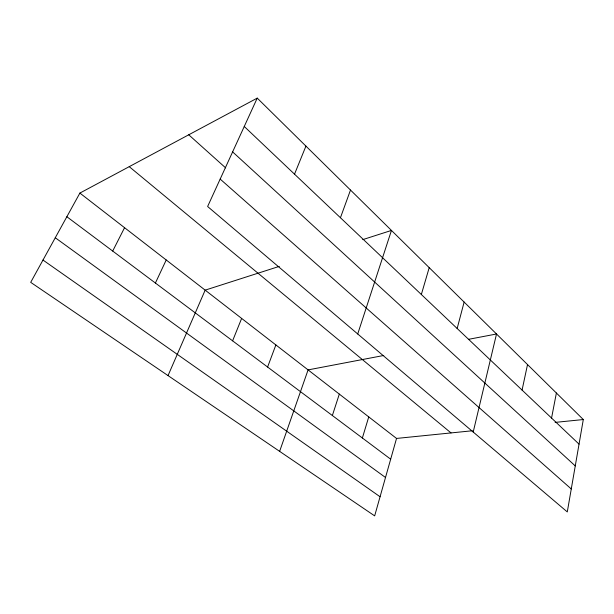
<?xml version="1.0" encoding="UTF-8"?>
<svg xmlns="http://www.w3.org/2000/svg" width="614" height="614" viewBox="0 0 614 614"><rect width="100%" height="100%" fill="white"/><g stroke="black" fill="none" stroke-linecap="round" stroke-linejoin="round"><path stroke-width="0.92" d="M583.3 419.546L567.29 511.93L207.616 206.504L257.243 98.117L583.3 419.546L555.125 422.394M551.556 418.065L556.384 393.006M522.069 390.082L527.526 364.562M473.21 432.041L496.519 333.993L468.413 339.35M457.161 328.49L464.13 302.065M79.889 193.08L396.537 438.434L374.663 515.883L30.7 282.348L79.889 193.08L257.243 98.117M421.342 294.505L429.209 267.643M362.367 437.997L368.753 416.906M332.358 415.524L339.319 394.096M357.724 333.978L391.456 230.427L362.767 239.621M279.631 451.359L308.082 369.897L383.758 355.475M340.44 217.74L350.502 190.056M267.597 367.034L275.878 344.938M232.599 340.831L241.64 318.405M294.52 174.169L305.933 146.117M168.036 375.591L205.16 290.146L279.309 266.376M155.403 283.031L166.225 259.975M112.7 251.057L124.565 227.694M396.537 438.434L472.335 430.767M42.988 260.052L380.066 496.757M55.275 237.748L385.508 477.485M66.857 216.734L390.673 459.188M129.232 166.655L451.029 432.924M220.173 179.081L571.266 488.959M188.744 134.796L225.653 167.891M232.622 151.888L575.264 465.919M244.257 126.476L579.04 444.137"/></g></svg>
